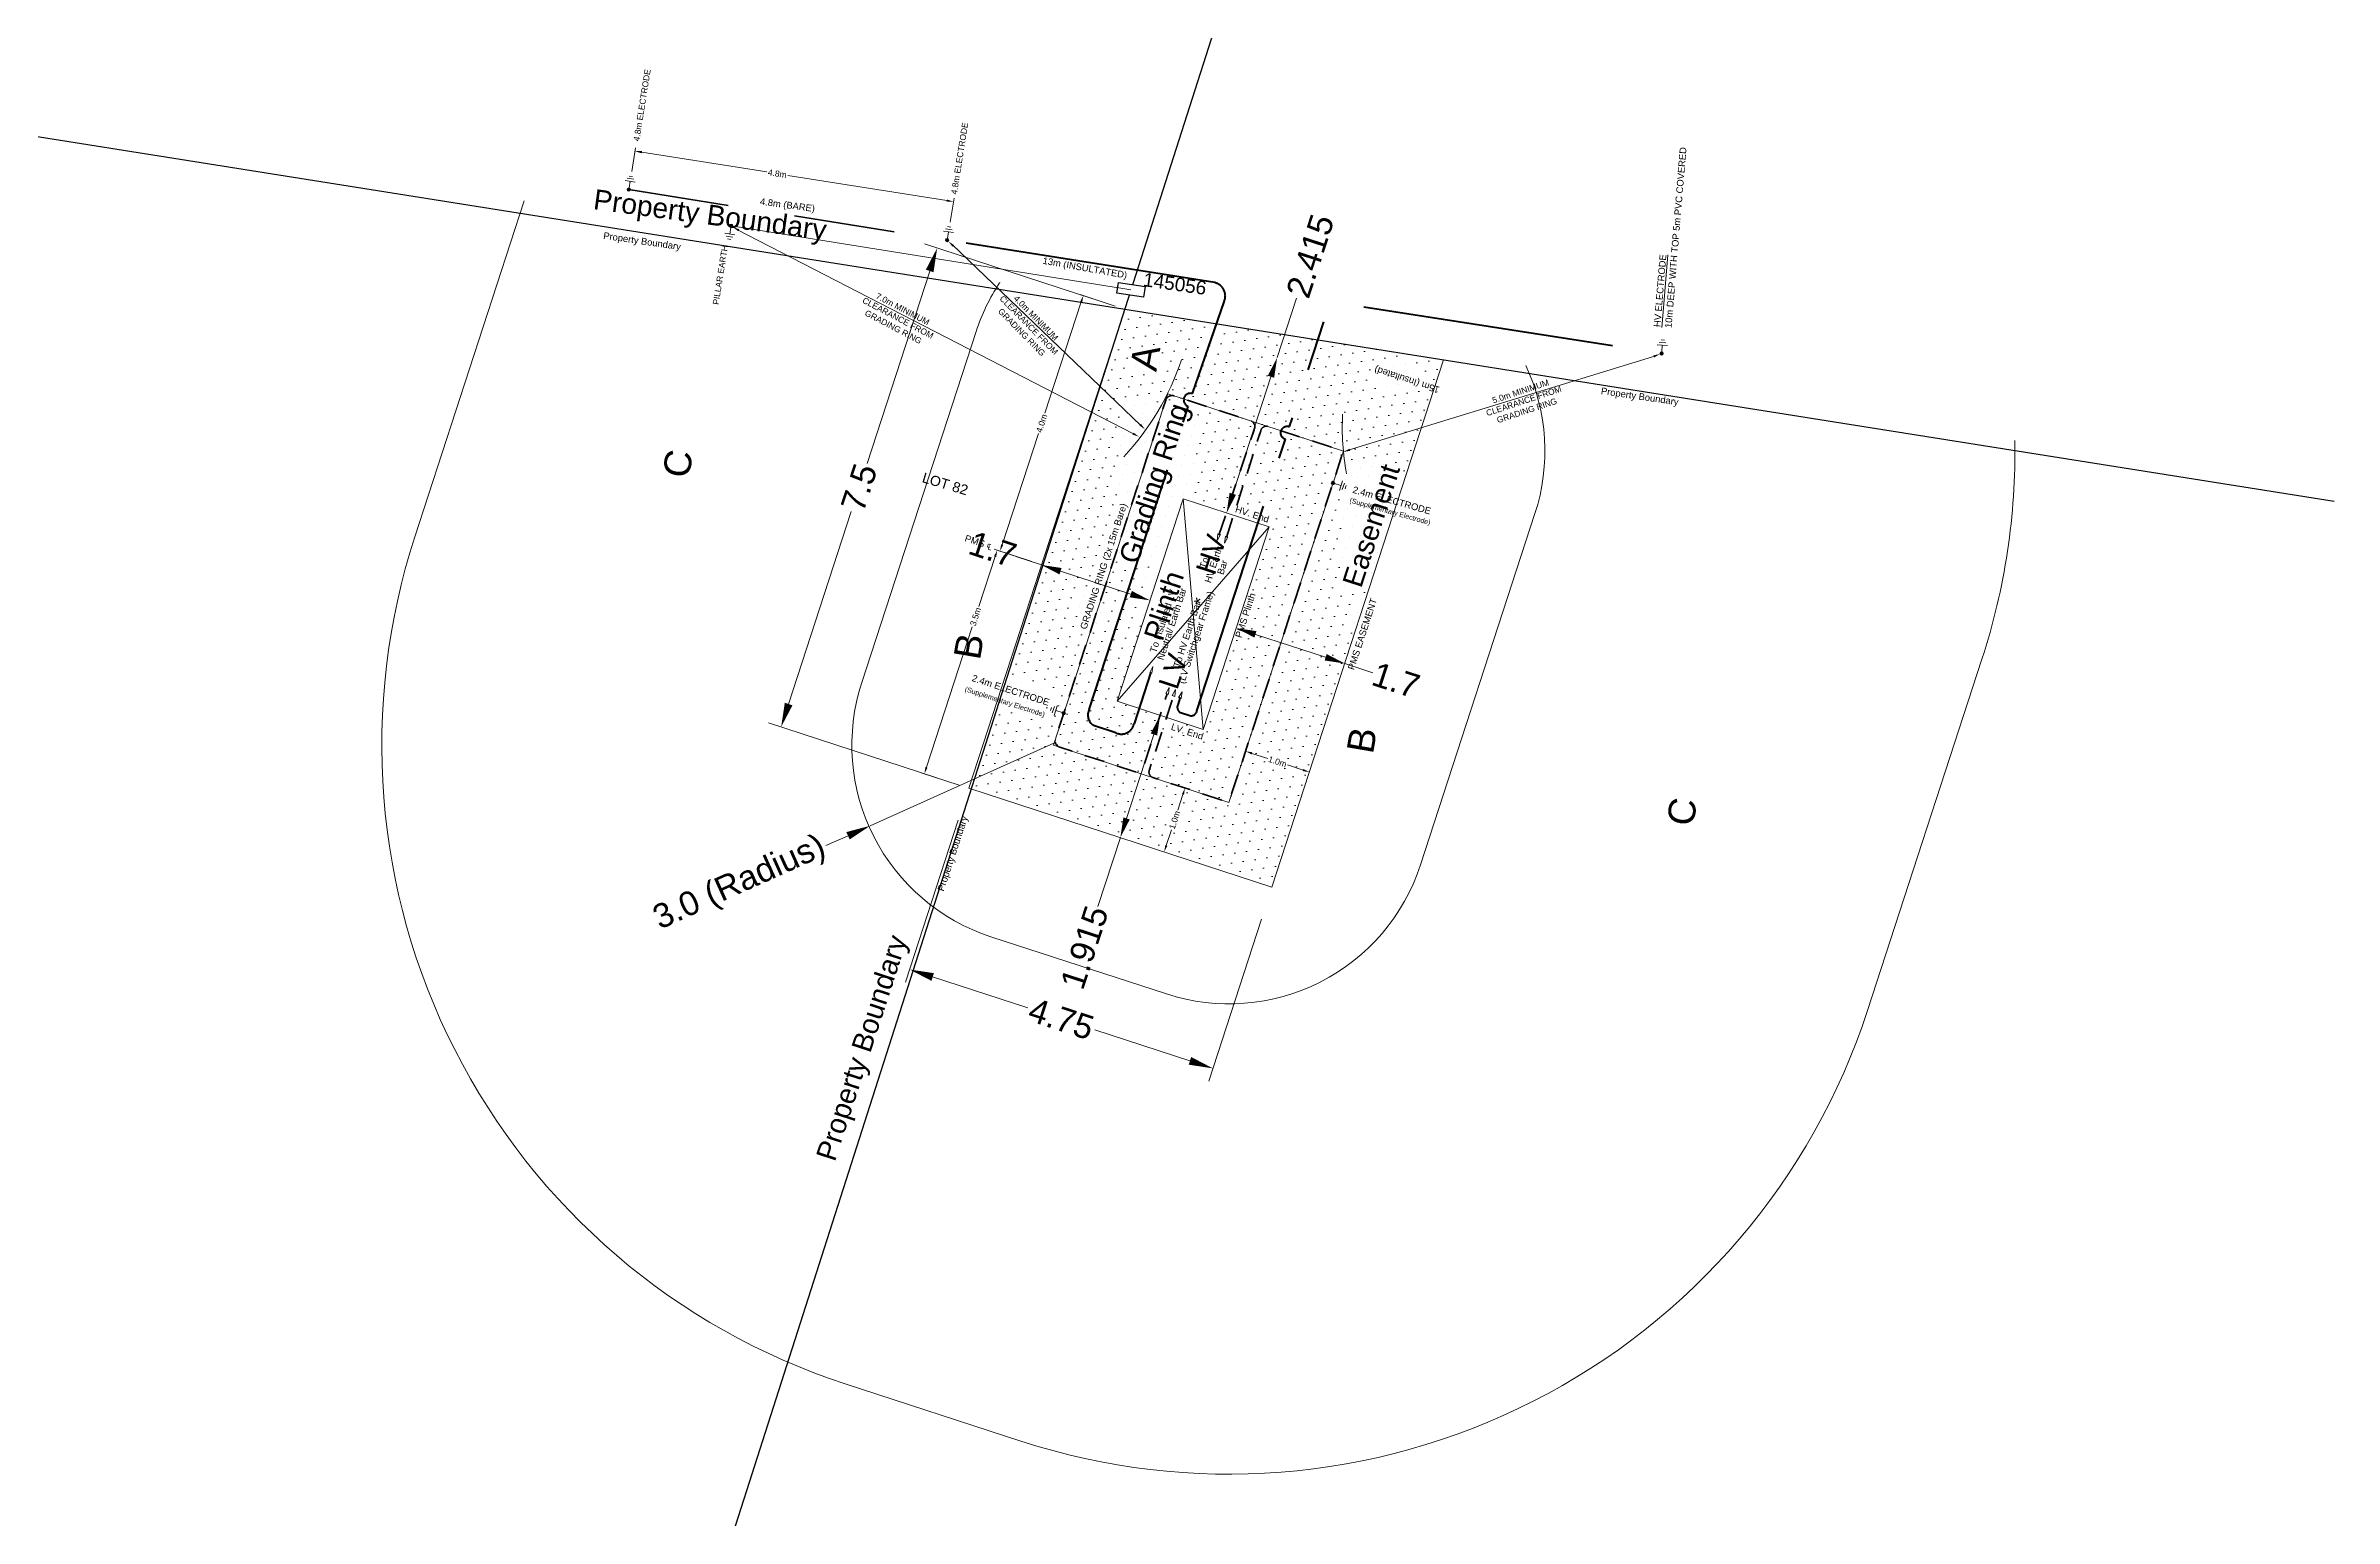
# Model space of a CAD drawing. Header units: metres. Extents: x 268626 to 271256, y 6186812 to 6188765.
# Drawn here: x 270365.61 to 270399.69, y 6187558.88 to 6187580.8 of the extents above; entities that cross this region are included whole.
import ezdxf
from ezdxf.enums import TextEntityAlignment as Align

# ---------------------------------------------------------------- set-up
doc = ezdxf.new("R2010")
doc.units = ezdxf.units.M
doc.linetypes.add('Dash', pattern=[5, 3, -2])
doc.linetypes.add('PHANTOM', pattern=[2.5, 1.25, -0.25, 0.25, -0.25, 0.25, -0.25])
doc.layers.get('0').update_dxf_attribs({"color": 6})
for name, color, linetype, lineweight in [('_User Miscellaneous3', 241, 'Continuous', 13), ('_User Miscellaneous7', 91, 'Continuous', 13), ('_User Miscellaneous9', 65, 'Continuous', 13)]:
    doc.layers.add(name, color=color, linetype=linetype, lineweight=lineweight)
doc.layers.add('Notes', color=7, linetype='Continuous')
doc.styles.add('iecARIAL', font='arial.ttf', dxfattribs={"height": 2})
doc.styles.get("Standard").update_dxf_attribs({"font": 'arial.ttf'})
doc.linetypes.add('Cable E UG', pattern='A,6,-0.5,["E",Standard,S=1.7,R=0,X=0.5,Y=-1],-2.9', length=9.4)
doc.dimstyles.new('1.8mm_1_200 (Easements)', dxfattribs={"dimtxt": 0.36, "dimasz": 0.36, "dimexe": 0.2, "dimexo": 0.4, "dimgap": 0.05, "dimtad": 0, "dimlfac": -1, "dimzin": 12, "dimdsep": 46, "dimtxsty": 'Standard', "dimcen": 1, "dimclrd": 7, "dimclre": 7, "dimclrt": 7, "dimadec": 1, "dimazin": 3, "dimtfac": 1, "dimtmove": 0, "dimatfit": 3, "dimfxl": 1, "dimtolj": 1, "dimtzin": 0, "dimlwd": -1, "dimlwe": -1, "dimarcsym": 0})
doc.dimstyles.new('1.8mm_1_50 (Earthing)', dxfattribs={"dimtxt": 0.09, "dimasz": 0.1, "dimexe": 0.05, "dimexo": 0.15, "dimgap": 0.025, "dimtad": 0, "dimtoh": 1, "dimdec": 3, "dimlfac": -1, "dimzin": 12, "dimdsep": 46, "dimtxsty": 'Standard', "dimcen": 1, "dimclrd": 7, "dimclre": 7, "dimclrt": 7, "dimadec": 3, "dimazin": 2, "dimtfac": 1, "dimtdec": 3, "dimtmove": 0, "dimatfit": 3, "dimfxl": 1, "dimtolj": 1, "dimtzin": 0, "dimlwd": -1, "dimlwe": -1, "dimarcsym": 0})

# ---------------------------------------------------------------- blocks, each defined once
blk = doc.blocks.new('*D259')
at = {"layer": '_User Miscellaneous7', "color": 0, "transparency": 16777216}
for p, q in [((270379.749, 6187573.197), (270379.506, 6187572.453)), ((270380.297, 6187573.124), (270379.732, 6187573.308)), ((270378.726, 6187570.06), (270379.408, 6187572.152)), ((270379.212, 6187569.796), (270378.648, 6187569.98))]:
    blk.add_line(p, q, dxfattribs=at)
for points in [[(270379.733, 6187573.202), (270379.765, 6187573.192), (270379.78, 6187573.292)], [(270378.711, 6187570.065), (270378.742, 6187570.055), (270378.695, 6187569.965)]]:
    blk.add_solid(points, dxfattribs=at)
at = {"layer": 'Defpoints', "color": 0, "transparency": 16777216}
for p in [(270379.78, 6187573.292), (270380.439, 6187573.077), (270379.355, 6187569.75)]:
    blk.add_point(p, dxfattribs=at)
at = {"layer": '_User Miscellaneous7', "color": 0, "transparency": 16777216, "insert": (270379.457, 6187572.302), "char_height": 0.09, "attachment_point": 5, "rotation": 71.9473}
blk.add_mtext('\\A1;3.5m', dxfattribs=at)
blk = doc.blocks.new('*D260')
at = {"layer": '_User Miscellaneous7', "color": 0, "transparency": 16777216}
for p, q in [((270381.031, 6187576.987), (270380.491, 6187575.332)), ((270381.536, 6187576.927), (270381.014, 6187577.097)), ((270379.853, 6187573.374), (270380.392, 6187575.028)), ((270380.297, 6187573.124), (270379.774, 6187573.294))]:
    blk.add_line(p, q, dxfattribs=at)
for points in [[(270381.015, 6187576.992), (270381.046, 6187576.982), (270381.062, 6187577.082)], [(270379.837, 6187573.379), (270379.869, 6187573.369), (270379.822, 6187573.279)]]:
    blk.add_solid(points, dxfattribs=at)
at = {"layer": 'Defpoints', "color": 0, "transparency": 16777216}
for p in [(270381.062, 6187577.082), (270381.679, 6187576.881), (270380.439, 6187573.077)]:
    blk.add_point(p, dxfattribs=at)
at = {"layer": '_User Miscellaneous7', "color": 0, "transparency": 16777216, "insert": (270380.442, 6187575.18), "char_height": 0.09, "attachment_point": 5, "rotation": 71.9473}
blk.add_mtext('\\A1;4.0m', dxfattribs=at)
blk = doc.blocks.new('*D261')
at = {"layer": '_User Miscellaneous7', "color": 0, "transparency": 16777216}
for p, q in [((270382.545, 6187569.656), (270382.469, 6187569.422)), ((270382.297, 6187568.896), (270382.374, 6187569.13))]:
    blk.add_line(p, q, dxfattribs=at)
for points in [[(270382.53, 6187569.662), (270382.561, 6187569.651), (270382.576, 6187569.751)], [(270382.282, 6187568.901), (270382.313, 6187568.891), (270382.266, 6187568.801)]]:
    blk.add_solid(points, dxfattribs=at)
at = {"layer": 'Defpoints', "color": 0, "transparency": 16777216}
for p in [(270382.576, 6187569.751), (270382.576, 6187569.751), (270382.266, 6187568.801)]:
    blk.add_point(p, dxfattribs=at)
at = {"layer": '_User Miscellaneous7', "color": 0, "transparency": 16777216, "insert": (270382.421, 6187569.276), "char_height": 0.09, "attachment_point": 5, "rotation": 71.9473}
blk.add_mtext('\\A1;1.0m', dxfattribs=at)
blk = doc.blocks.new('*D262')
at = {"layer": '_User Miscellaneous7', "color": 0, "transparency": 16777216}
for p, q in [((270383.573, 6187570.268), (270383.807, 6187570.192)), ((270384.334, 6187570.02), (270384.1, 6187570.096))]:
    blk.add_line(p, q, dxfattribs=at)
for points in [[(270383.578, 6187570.284), (270383.568, 6187570.252), (270383.478, 6187570.299)], [(270384.339, 6187570.036), (270384.328, 6187570.004), (270384.429, 6187569.989)]]:
    blk.add_solid(points, dxfattribs=at)
at = {"layer": 'Defpoints', "color": 0, "transparency": 16777216}
for p in [(270383.54, 6187570.489), (270383.478, 6187570.299), (270384.491, 6187570.179)]:
    blk.add_point(p, dxfattribs=at)
at = {"layer": '_User Miscellaneous7', "color": 0, "transparency": 16777216, "insert": (270383.953, 6187570.144), "char_height": 0.09, "attachment_point": 5, "rotation": 341.9473}
blk.add_mtext('\\A1;1.0m', dxfattribs=at)
blk = doc.blocks.new('*D263')
at = {"layer": '_User Miscellaneous7', "color": 0, "transparency": 16777216}
for p, q in [((270374.34, 6187578.929), (270374.396, 6187579.282)), ((270374.487, 6187579.217), (270376.347, 6187578.922)), ((270379.03, 6187578.496), (270376.663, 6187578.871)), ((270379.081, 6187578.176), (270379.137, 6187578.53))]:
    blk.add_line(p, q, dxfattribs=at)
for points in [[(270374.49, 6187579.233), (270374.484, 6187579.2), (270374.388, 6187579.232)], [(270379.033, 6187578.512), (270379.028, 6187578.479), (270379.129, 6187578.48)]]:
    blk.add_solid(points, dxfattribs=at)
at = {"layer": 'Defpoints', "color": 0, "transparency": 16777216}
for p in [(270374.388, 6187579.232), (270374.324, 6187578.83), (270379.065, 6187578.078)]:
    blk.add_point(p, dxfattribs=at)
at = {"layer": '_User Miscellaneous7', "color": 0, "transparency": 16777216, "insert": (270376.505, 6187578.897), "char_height": 0.09, "attachment_point": 5, "rotation": 350.9831}
blk.add_mtext('\\A1;4.8m', dxfattribs=at)
blk = doc.blocks.new('*D304')
at = {"layer": '_User Miscellaneous9', "color": 7, "transparency": 16777216}
for p, q in [((270383.624, 6187572.039), (270384.67, 6187571.698)), ((270384.956, 6187571.605), (270385.375, 6187571.469))]:
    blk.add_line(p, q, dxfattribs=at)
for points in [[(270383.64, 6187572.087), (270383.609, 6187571.992), (270383.339, 6187572.132)], [(270384.686, 6187571.746), (270384.655, 6187571.651), (270384.956, 6187571.605)]]:
    blk.add_solid(points, dxfattribs=at)
at = {"layer": 'Defpoints', "color": 0, "transparency": 16777216}
for p in [(270383.339, 6187572.132), (270384.956, 6187571.605), (270384.956, 6187571.605)]:
    blk.add_point(p, dxfattribs=at)
at = {"layer": '_User Miscellaneous9', "color": 7, "lineweight": 15, "transparency": 16777216, "insert": (270385.718, 6187571.357), "char_height": 0.36, "attachment_point": 5, "rotation": 341.9473}
blk.add_mtext('\\A1;1.7', dxfattribs=at)
blk = doc.blocks.new('*D305')
at = {"layer": '_User Miscellaneous9', "color": 7, "transparency": 16777216}
for p, q in [((270382.113, 6187570.549), (270381.706, 6187569.299)), ((270381.613, 6187569.014), (270381.278, 6187567.988))]:
    blk.add_line(p, q, dxfattribs=at)
for points in [[(270382.066, 6187570.565), (270382.161, 6187570.534), (270382.206, 6187570.835)], [(270381.658, 6187569.315), (270381.753, 6187569.284), (270381.613, 6187569.014)]]:
    blk.add_solid(points, dxfattribs=at)
at = {"layer": 'Defpoints', "color": 0, "transparency": 16777216}
for p in [(270382.206, 6187570.835), (270382.206, 6187570.835), (270381.613, 6187569.014)]:
    blk.add_point(p, dxfattribs=at)
at = {"layer": '_User Miscellaneous9', "color": 7, "lineweight": 15, "transparency": 16777216, "insert": (270381.08, 6187567.378), "char_height": 0.36, "attachment_point": 5, "rotation": 71.9473}
blk.add_mtext('\\A1;1.915', dxfattribs=at)
blk = doc.blocks.new('*D300')
at = {"layer": '_User Miscellaneous9', "color": 7, "transparency": 16777216}
for p, q in [((270380.438, 6187573.072), (270380.056, 6187573.196)), ((270381.769, 6187572.638), (270380.723, 6187572.979))]:
    blk.add_line(p, q, dxfattribs=at)
for points in [[(270380.738, 6187573.027), (270380.707, 6187572.932), (270380.438, 6187573.072)], [(270381.784, 6187572.686), (270381.753, 6187572.591), (270382.054, 6187572.545)]]:
    blk.add_solid(points, dxfattribs=at)
at = {"layer": 'Defpoints', "color": 0, "transparency": 16777216}
for p in [(270380.439, 6187573.077), (270382.054, 6187572.545), (270382.056, 6187572.551)]:
    blk.add_point(p, dxfattribs=at)
at = {"layer": '_User Miscellaneous9', "color": 7, "lineweight": 15, "transparency": 16777216, "insert": (270379.713, 6187573.308), "char_height": 0.36, "attachment_point": 5, "rotation": 341.9473}
blk.add_mtext('\\A1;1.7', dxfattribs=at)
blk = doc.blocks.new('*D301')
at = {"layer": '_User Miscellaneous9', "color": 7, "transparency": 16777216}
for p, q in [((270383.949, 6187576.16), (270384.236, 6187577.042)), ((270383.288, 6187574.132), (270383.856, 6187575.875))]:
    blk.add_line(p, q, dxfattribs=at)
for points in [[(270383.808, 6187575.89), (270383.903, 6187575.859), (270383.949, 6187576.16)], [(270383.24, 6187574.147), (270383.335, 6187574.116), (270383.195, 6187573.846)]]:
    blk.add_solid(points, dxfattribs=at)
at = {"layer": 'Defpoints', "color": 0, "transparency": 16777216}
for p in [(270383.943, 6187576.162), (270383.949, 6187576.16), (270383.189, 6187573.848)]:
    blk.add_point(p, dxfattribs=at)
at = {"layer": '_User Miscellaneous9', "color": 7, "lineweight": 15, "transparency": 16777216, "insert": (270384.441, 6187577.671), "char_height": 0.36, "attachment_point": 5, "rotation": 71.9506}
blk.add_mtext('\\A1;2.415', dxfattribs=at)
blk = doc.blocks.new('*D302')
at = {"layer": '_User Miscellaneous9', "color": 7, "transparency": 16777216}
for p, q in [((270381.204, 6187577.035), (270378.696, 6187577.853)), ((270378.774, 6187577.448), (270377.841, 6187574.584)), ((270376.674, 6187571.002), (270377.607, 6187573.866)), ((270378.88, 6187569.904), (270376.372, 6187570.722))]:
    blk.add_line(p, q, dxfattribs=at)
for points in [[(270378.717, 6187577.467), (270378.831, 6187577.43), (270378.886, 6187577.791)], [(270376.617, 6187571.021), (270376.731, 6187570.983), (270376.562, 6187570.66)]]:
    blk.add_solid(points, dxfattribs=at)
at = {"layer": 'Defpoints', "color": 0, "transparency": 16777216}
for p in [(270381.679, 6187576.881), (270376.562, 6187570.66), (270379.355, 6187569.75)]:
    blk.add_point(p, dxfattribs=at)
at = {"layer": '_User Miscellaneous9', "color": 7, "lineweight": 15, "transparency": 16777216, "insert": (270377.724, 6187574.225), "char_height": 0.36, "attachment_point": 5, "rotation": 71.9529}
blk.add_mtext('\\A1;7.5', dxfattribs=at)
blk = doc.blocks.new('*D303')
at = {"layer": '_User Miscellaneous9', "color": 7, "transparency": 16777216}
for p, q in [((270379.2, 6187569.274), (270378.414, 6187566.86)), ((270383.716, 6187567.802), (270382.93, 6187565.389)), ((270378.818, 6187566.939), (270380.234, 6187566.478)), ((270382.649, 6187565.691), (270381.234, 6187566.152))]:
    blk.add_line(p, q, dxfattribs=at)
for points in [[(270378.837, 6187566.996), (270378.8, 6187566.882), (270378.476, 6187567.05)], [(270382.668, 6187565.748), (270382.631, 6187565.634), (270382.992, 6187565.579)]]:
    blk.add_solid(points, dxfattribs=at)
at = {"layer": 'Defpoints', "color": 0, "transparency": 16777216}
for p in [(270379.355, 6187569.749), (270383.871, 6187568.278), (270378.476, 6187567.05)]:
    blk.add_point(p, dxfattribs=at)
at = {"layer": '_User Miscellaneous9', "color": 7, "lineweight": 15, "transparency": 16777216, "insert": (270380.734, 6187566.315), "char_height": 0.36, "attachment_point": 5, "rotation": 341.9529}
blk.add_mtext('\\A1;4.75', dxfattribs=at)
blk = doc.blocks.new('*D306')
at = {"layer": '_User Miscellaneous9', "color": 7, "transparency": 16777216}
for p, q in [((270380.621, 6187570.422), (270377.886, 6187569.189)), ((270377.23, 6187568.894), (270377.558, 6187569.042))]:
    blk.add_line(p, q, dxfattribs=at)
blk.add_solid([(270377.533, 6187569.096), (270377.583, 6187568.987), (270377.886, 6187569.189)], dxfattribs=at)
at = {"layer": 'Defpoints', "color": 0, "transparency": 16777216}
for p in [(270380.621, 6187570.422), (270377.886, 6187569.189)]:
    blk.add_point(p, dxfattribs=at)
at = {"layer": '_User Miscellaneous9', "color": 7, "lineweight": 15, "transparency": 16777216, "insert": (270375.953, 6187568.319), "char_height": 0.36, "attachment_point": 5, "rotation": 24.251}
blk.add_mtext('\\A1;3.0 (Radius)', dxfattribs=at)
blk = doc.blocks.new('PILLAR_NEW')
blk.add_wipeout([(-2.47, 0.99), (2.47, 0.99), (2.47, -0.99), (-2.47, -0.99)])
at = {"lineweight": -3}
blk.add_lwpolyline([(-2.47, 0.99), (2.47, 0.99), (2.47, -0.99), (-2.47, -0.99)], close=True, dxfattribs=at)
for tag, height, flags, p in [('STREET_CODE', 0.2, 9, (1.5, 0)), ('ASSET_NUM', 2.5, 8, (2, 2)), ('OWNED_BY', 0.2, 9, (1.5, -0.2)), ('OPERATED_BY', 0.2, 9, (1.5, -0.4)), ('STATE', 0.2, 9, (1.5, -0.8)), ('SUPPORT_TYPE', 0.2, 9, (1.5, -1)), ('SUBURB', 0.2, 9, (1.5, -1.8)), ('STREETNAME', 0.2, 9, (1.5, -2)), ('Z', 0.2, 1, (1.5, -2.6)), ('MAINTAINED_BY', 0.2, 9, (1.5, -0.6)), ('USAGE', 0.2, 9, (1.5, -1.2)), ('LEGEND', 0.2, 9, (1.5, -1.4)), ('PARENT', 0.2, 9, (1.5, -1.6)), ('LOCATION', 0.2, 9, (1.5, -2.2)), ('NOTES', 0.2, 9, (1.5, -2.4))]:
    blk.add_attdef(tag, text='', height=height, dxfattribs=dict(flags=flags)).set_placement(p, align=Align.MIDDLE_LEFT)

msp = doc.modelspace()

# ---------------------------------------------------------------- hatches: boundary and pattern name
at = {"layer": '_User Miscellaneous7'}
h = msp.add_hatch(color=256, dxfattribs=at)
h.dxf.hatch_style = 1
h.paths.add_polyline_path([(270374.2688, 6187578.6641, 1), (270374.3181, 6187578.6562, 1)])
h = msp.add_hatch(color=256, dxfattribs=at)
h.dxf.hatch_style = 1
h.paths.add_polyline_path([(270374.2688, 6187578.6641, 1), (270374.3181, 6187578.6562, 1)])
h = msp.add_hatch(color=256, dxfattribs=at)
h.dxf.hatch_style = 1
h.paths.add_polyline_path([(270375.7936, 6187578.1244, -1), (270375.843, 6187578.1166, -1)])
h = msp.add_hatch(color=256, dxfattribs=at)
h.dxf.hatch_style = 1
h.paths.add_polyline_path([(270375.7936, 6187578.1244, -1), (270375.843, 6187578.1166, -1)])
h = msp.add_hatch(color=256, dxfattribs=at)
h.dxf.hatch_style = 1
h.paths.add_polyline_path([(270379.0094, 6187577.9114, 1), (270379.0588, 6187577.9036, 1)])
h = msp.add_hatch(color=256, dxfattribs=at)
h.dxf.hatch_style = 1
h.paths.add_polyline_path([(270379.0094, 6187577.9114, 1), (270379.0588, 6187577.9036, 1)])
at = {"layer": '_User Miscellaneous7', "transparency": 33554534}
h = msp.add_hatch(dxfattribs=at)
h.set_pattern_fill('DOTS', color=256, scale=0.1, angle=71.94732)
h.set_pattern_definition([(71.9473, (270384.93442, 6187574.76765), (-0.1263374, 0.1246628), [0, -0.15875])])
h.paths.add_polyline_path([(270381.6789, 6187576.8805), (270379.3547, 6187569.7497), (270383.8709, 6187568.2777), (270386.4133, 6187576.127)])
h.paths.add_polyline_path([(270381.5645, 6187571.0436), (270382.5468, 6187574.0576), (270383.8304, 6187573.6392), (270382.848, 6187570.6253)], flags=16)
edge = h.paths.add_edge_path(flags=0)
edge.add_arc((270382.7749, 6187572.5791), 0.005, 161.94732, 341.94732)
edge.add_arc((270382.7749, 6187572.5791), 0.005, 341.94732, 521.94732)
at = {"layer": '_User Miscellaneous7'}
h = msp.add_hatch(color=256, dxfattribs=at)
h.dxf.hatch_style = 1
h.paths.add_polyline_path([(270389.6479, 6187576.2218, 1), (270389.6978, 6187576.2177, 1)])
h = msp.add_hatch(color=256, dxfattribs=at)
h.dxf.hatch_style = 1
h.paths.add_polyline_path([(270389.6479, 6187576.2218, 1), (270389.6978, 6187576.2177, 1)])
h = msp.add_hatch(color=256, dxfattribs=at)
h.dxf.hatch_style = 1
h.paths.add_polyline_path([(270384.7717, 6187574.2685, -1), (270384.7872, 6187574.3161, -1)])
h = msp.add_hatch(color=256, dxfattribs=at)
h.dxf.hatch_style = 1
h.paths.add_polyline_path([(270384.7717, 6187574.2685, -1), (270384.7872, 6187574.3161, -1)])
h = msp.add_hatch(dxfattribs=at)
h.set_pattern_fill('ANGLE', color=256, angle=71.94732)
h.set_pattern_definition([(71.95, (270383.248, 6187572.7404), (-6.641, 2.1646), [5.08, -1.905]), (161.95, (270383.248, 6187572.7404), (-2.1646, -6.641), [5.08, -1.905])])
h.paths.add_polyline_path([(270383.0658, 6187573.5361), (270383.1038, 6187573.5237), (270383.0538, 6187573.4349)])
h = msp.add_hatch(dxfattribs=at)
h.set_pattern_fill('ANGLE', color=256, angle=71.94732)
h.set_pattern_definition([(71.95, (270383.359, 6187572.704), (-6.641, 2.1646), [5.08, -1.905]), (161.95, (270383.359, 6187572.704), (-2.1646, -6.641), [5.08, -1.905])])
h.paths.add_polyline_path([(270383.1769, 6187573.4994), (270383.2149, 6187573.487), (270383.1649, 6187573.3981)])
h = msp.add_hatch(dxfattribs=at)
h.set_pattern_fill('ANGLE', color=256, angle=71.94732)
h.set_pattern_definition([(71.95, (270382.9395, 6187572.864), (-6.641, 2.1646), [5.08, -1.905]), (161.95, (270382.9395, 6187572.864), (-2.1646, -6.641), [5.08, -1.905])])
h.paths.add_polyline_path([(270382.0444, 6187571.4732), (270382.0824, 6187571.4608), (270382.0944, 6187571.562)])
h = msp.add_hatch(dxfattribs=at)
h.set_pattern_fill('ANGLE', color=256, angle=71.94732)
h.set_pattern_definition([(71.95, (270383.186, 6187572.55), (-6.641, 2.1646), [5.08, -1.905]), (161.95, (270383.186, 6187572.55), (-2.1646, -6.641), [5.08, -1.905])])
h.paths.add_polyline_path([(270382.2911, 6187571.1592), (270382.3291, 6187571.1468), (270382.3411, 6187571.2481)])
h = msp.add_hatch(dxfattribs=at)
h.set_pattern_fill('ANGLE', color=256, angle=71.94732)
h.set_pattern_definition([(71.95, (270383.281, 6187572.519), (-6.641, 2.1646), [5.08, -1.905]), (161.95, (270383.281, 6187572.519), (-2.1646, -6.641), [5.08, -1.905])])
h.paths.add_polyline_path([(270382.3862, 6187571.1282), (270382.4242, 6187571.1158), (270382.4362, 6187571.2171)])
h = msp.add_hatch(dxfattribs=at)
h.set_pattern_fill('ANGLE', color=256, angle=71.94732)
h.set_pattern_definition([(71.95, (270383.3764, 6187572.488), (-6.641, 2.1646), [5.08, -1.905]), (161.95, (270383.3764, 6187572.488), (-2.1646, -6.641), [5.08, -1.905])])
h.paths.add_polyline_path([(270382.4812, 6187571.0972), (270382.5193, 6187571.0848), (270382.5312, 6187571.1861)])
h = msp.add_hatch(color=256, dxfattribs=at)
h.dxf.hatch_style = 1
h.paths.add_polyline_path([(270380.7626, 6187570.8423, 1), (270380.7781, 6187570.8898, 1)])
h = msp.add_hatch(color=256, dxfattribs=at)
h.dxf.hatch_style = 1
h.paths.add_polyline_path([(270380.7626, 6187570.8423, 1), (270380.7781, 6187570.8898, 1)])

# ---------------------------------------------------------------- linework, layer by layer
at = {"layer": '_User Miscellaneous3', "lineweight": 15}
msp.add_lwpolyline([(270383.8709, 6187568.2778), (270379.3547, 6187569.7498), (270381.6789, 6187576.8806), (270386.4231, 6187576.1269)], close=True, dxfattribs=at)
at = {"layer": '_User Miscellaneous3', "lineweight": 15, "flags": 128}
msp.add_lwpolyline([(270382.5469, 6187574.0576), (270382.5469, 6187574.0576), (270381.5645, 6187571.0437), (270382.848, 6187570.6253), (270383.8304, 6187573.6393)], close=True, dxfattribs=at)
at = {"layer": '_User Miscellaneous7'}
for p, q in [((270374.3871, 6187578.7719), (270374.239, 6187578.7954)), ((270374.3683, 6187578.8128), (270374.2695, 6187578.8285)), ((270374.2974, 6187578.6848), (270374.313, 6187578.7836)), ((270374.3495, 6187578.8538), (270374.3001, 6187578.8616)), ((270375.8728, 6187577.9853), (270375.7246, 6187578.0088)), ((270375.8422, 6187577.9522), (270375.7435, 6187577.9678)), ((270375.8117, 6187577.9191), (270375.7623, 6187577.9269)), ((270375.8144, 6187578.0958), (270375.7987, 6187577.997)), ((270379.1277, 6187578.0192), (270378.9796, 6187578.0427)), ((270379.1089, 6187578.0602), (270379.0102, 6187578.0759)), ((270379.038, 6187577.9322), (270379.0537, 6187578.031)), ((270379.0901, 6187578.1011), (270379.0407, 6187578.109)), ((270389.7579, 6187576.3381), (270389.6084, 6187576.3505)), ((270389.7361, 6187576.3776), (270389.6365, 6187576.3858)), ((270389.7143, 6187576.417), (270389.6645, 6187576.4212)), ((270389.6749, 6187576.2447), (270389.6832, 6187576.3443)), ((270384.8033, 6187574.2846), (270384.8983, 6187574.2536)), ((270384.9216, 6187574.3249), (270384.8751, 6187574.1823)), ((270384.9495, 6187574.2895), (270384.9185, 6187574.1944)), ((270384.9774, 6187574.2541), (270384.9619, 6187574.2066)), ((270383.8304, 6187573.6393), (270382.848, 6187570.6253)), ((270383.0658, 6187573.5361), (270383.0538, 6187573.4349)), ((270383.1038, 6187573.5237), (270383.0538, 6187573.4349)), ((270383.0658, 6187573.5361), (270383.1038, 6187573.5237)), ((270383.1769, 6187573.4994), (270383.1649, 6187573.3981)), ((270383.2149, 6187573.487), (270383.1649, 6187573.3981)), ((270383.1769, 6187573.4994), (270383.2149, 6187573.487)), ((270382.0539, 6187571.4701), (270382.0944, 6187571.562)), ((270382.0824, 6187571.4608), (270382.0944, 6187571.562)), ((270382.2911, 6187571.1592), (270382.3411, 6187571.2481)), ((270382.2911, 6187571.1592), (270382.3291, 6187571.1468)), ((270382.3291, 6187571.1468), (270382.3411, 6187571.2481)), ((270382.3862, 6187571.1282), (270382.4362, 6187571.2171)), ((270382.3862, 6187571.1282), (270382.4242, 6187571.1158)), ((270382.4242, 6187571.1158), (270382.4362, 6187571.2171)), ((270382.4812, 6187571.0972), (270382.5312, 6187571.1861)), ((270382.5193, 6187571.0848), (270382.5312, 6187571.1861)), ((270380.588, 6187570.9518), (270380.5725, 6187570.9042)), ((270380.6314, 6187570.9639), (270380.6004, 6187570.8689)), ((270380.6748, 6187570.9761), (270380.6283, 6187570.8335)), ((270380.7466, 6187570.8738), (270380.6515, 6187570.9048)), ((270382.4812, 6187571.0972), (270382.5193, 6187571.0848))]:
    msp.add_line(p, q, dxfattribs=at)
at = {"layer": '_User Miscellaneous7', "color": 7}
for p, q in [((270379.107, 6187577.8415), (270381.9202, 6187575.146)), ((270385.0046, 6187574.7807), (270389.6023, 6187576.1901))]:
    msp.add_line(p, q, dxfattribs=at)
at = {"layer": '_User Miscellaneous7', "linetype": 'Dash', "lineweight": 35, "ltscale": 0.5}
msp.add_lwpolyline([(270374.2934, 6187578.6598), (270379.0094, 6187577.9114)], dxfattribs=at)
at = {"layer": '_User Miscellaneous7', "linetype": 'PHANTOM', "lineweight": 40, "ltscale": 3}
msp.add_lwpolyline([(270382.0695, 6187571.4777), (270381.8168, 6187570.7095, -0.4889552), (270381.5481, 6187570.5733), (270381.2116, 6187570.6829, -0.3704638), (270381.15, 6187570.9226), (270382.6247, 6187575.432, -1), (270382.6867, 6187575.6222), (270383.1577, 6187576.9912, 0.4739973), (270383.0198, 6187577.2748), (270379.0341, 6187577.9075)], format="xyb", dxfattribs=at)
at = {"layer": '_User Miscellaneous7', "linetype": 'PHANTOM', "lineweight": 40, "ltscale": 3, "flags": 128}
msp.add_lwpolyline([(270382.5045, 6187571.1058), (270382.469, 6187570.9924, 0.3198329), (270382.4929, 6187570.8817), (270382.6619, 6187570.8267, 0.3767877), (270382.7541, 6187570.902), (270384.0711, 6187574.9428, -1), (270384.1331, 6187575.1329), (270384.6536, 6187576.73, -0.4973204), (270385.1647, 6187576.9284), (270389.6698, 6187576.2236)], format="xyb", dxfattribs=at)
at = {"layer": '_User Miscellaneous7', "lineweight": 15}
msp.add_lwpolyline([(270383.8709, 6187568.2778), (270379.3547, 6187569.7498), (270381.6789, 6187576.8806), (270386.4231, 6187576.1269)], close=True, dxfattribs=at)
at = {"layer": '_User Miscellaneous7', "linetype": 'Dash', "lineweight": 35, "ltscale": 0.1, "flags": 128}
for points in [[(270383.082, 6187573.5182), (270383.605, 6187575.0858, 0.5567882), (270383.5193, 6187575.2274), (270382.4149, 6187575.5889, 0.4142136), (270382.2888, 6187575.5248), (270380.6464, 6187570.4857, 0.4142136), (270380.7105, 6187570.3597), (270381.8185, 6187569.9985, 0.4519611), (270381.9556, 6187570.0655), (270382.3101, 6187571.153)], [(270383.1931, 6187573.4827), (270383.703, 6187575.0678, -0.4903348), (270383.83, 6187575.1277), (270384.8394, 6187574.7987, -0.4142136), (270384.9034, 6187574.6726), (270383.261, 6187569.6335, -0.4142136), (270383.135, 6187569.5694), (270382.0946, 6187569.9085, -0.4417859), (270382.0488, 6187570.0286), (270382.4052, 6187571.122)]]:
    msp.add_lwpolyline(points, format="xyb", dxfattribs=at)
at = {"layer": '_User Miscellaneous7', "lineweight": 15, "flags": 128}
msp.add_lwpolyline([(270382.5469, 6187574.0576), (270382.5469, 6187574.0576), (270381.5645, 6187571.0437), (270382.848, 6187570.6253), (270383.8304, 6187573.6393)], close=True, dxfattribs=at)
at = {"layer": '_User Miscellaneous7'}
for centre in [(270374.2935, 6187578.6602), (270375.8183, 6187578.1205), (270379.0341, 6187577.9075), (270389.6728, 6187576.2198), (270384.7795, 6187574.2923), (270380.7704, 6187570.866)]:
    msp.add_circle(centre, 0.025, dxfattribs=at)
at = {"layer": '_User Miscellaneous7', "color": 7, "lineweight": 15, "ltscale": 10}
for centre, radius, start, end in [((270378.8049, 6187577.3609), 3.9179, 316.89162, 341.61158), ((270388.7287, 6187575.1166), 3.811, 176.95212, 190.36528)]:
    msp.add_arc(centre, radius, start, end, dxfattribs=at)
at = {"layer": '_User Miscellaneous7', "color": 7}
for points in [[(270375.9401, 6187578.0695), (270375.9253, 6187578.0396), (270375.843, 6187578.0988)], [(270379.1363, 6187577.8337), (270379.1134, 6187577.8095), (270379.0521, 6187577.8902)], [(270389.5485, 6187576.1909), (270389.561, 6187576.16), (270389.6475, 6187576.2129)], [(270381.8088, 6187575.0428), (270381.7933, 6187575.0133), (270381.8896, 6187574.9815)], [(270381.9197, 6187575.1729), (270381.8965, 6187575.149), (270381.9799, 6187575.0913)], [(270385.0253, 6187574.8029), (270385.0358, 6187574.7712), (270384.9356, 6187574.7557)]]:
    msp.add_solid(points, dxfattribs=at)
at = {"layer": '_User Miscellaneous9'}
for p, q in [((270382.848, 6187570.6253), (270382.5469, 6187574.0576)), ((270381.5645, 6187571.0437), (270383.8304, 6187573.6393)), ((270383.8304, 6187573.6393), (270382.848, 6187570.6253))]:
    msp.add_line(p, q, dxfattribs=at)
at = {"layer": '_User Miscellaneous9', "ltscale": 0.15, "flags": 128}
for points in [[(270394.9332, 6187574.9245, -0.082878), (270394.4422, 6187571.6688), (270392.7378, 6187566.4395, -0.4142136), (270380.1311, 6187560.0307), (270377.5165, 6187560.8829, -0.4142136), (270371.1077, 6187573.4896), (270372.7377, 6187578.4905)], [(270387.6504, 6187576.0418, -0.1906945), (270387.7868, 6187573.838), (270386.0824, 6187568.6088, -0.4142136), (270382.3004, 6187566.6861), (270379.6857, 6187567.5383, -0.4142136), (270377.7631, 6187571.3203), (270379.4675, 6187576.5496, -0.0671326), (270379.8157, 6187577.272, -0.0002554), (270379.8174, 6187577.2746, -0.0002554)]]:
    msp.add_lwpolyline(points, format="xyb", dxfattribs=at)
at = {"layer": '_User Miscellaneous9', "linetype": 'Cable E UG', "ltscale": 0.15, "flags": 128}
msp.add_lwpolyline([(270383.23, 6187569.5384), (270380.6154, 6187570.3906), (270382.3198, 6187575.6199), (270384.9344, 6187574.7677)], close=True, dxfattribs=at)
at = {"layer": '_User Miscellaneous9', "flags": 128}
msp.add_lwpolyline([(270382.5469, 6187574.0576), (270382.5469, 6187574.0576), (270381.5645, 6187571.0437), (270382.848, 6187570.6253), (270383.8304, 6187573.6393)], close=True, dxfattribs=at)
at = {"layer": 'Notes', "color": 1}
for p, q in [((270387.1427, 6187593.9399), (270366.1429, 6187528.373)), ((270346.666, 6187582.4388), (270399.6879, 6187574.021))]:
    msp.add_line(p, q, dxfattribs=at)

# ---------------------------------------------------------------- texts
at = {"layer": '_User Miscellaneous7', "color": 7, "style": 'iecARIAL'}
for s, insert, char_height, attachment_point, rotation in [('4.8m ELECTRODE', (270374.407, 6187579.3811), 0.09, 4, 80.98309), ('4.8m ELECTRODE', (270379.135, 6187578.5904), 0.09, 4, 80.98309), ('{\\LHV ELECTRODE\\P}10m DEEP WITH TOP 5m PVC COVERED', (270389.6883, 6187576.6071), 0.1, 4, 85.25384), ('PILLAR EARTH', (270375.7268, 6187577.8313), 0.09, 6, 80.98309), ('2.4m ELECTRODE', (270386.2351, 6187573.8703), 0.1, 6, 344.27816), ('(Supplementary Electrode)', (270386.2261, 6187573.6904), 0.075, 6, 344.27816), ('(Supplementary Electrode)', (270379.2987, 6187571.2192), 0.075, 4, 341.94732), ('2.4m ELECTRODE', (270379.4083, 6187571.3949), 0.1, 4, 341.94732)]:
    msp.add_mtext(s, dxfattribs=dict(at, insert=insert, char_height=char_height, attachment_point=attachment_point, rotation=rotation))
at = {"layer": '_User Miscellaneous7', "color": 7, "attachment_point": 5, "line_spacing_factor": 0.84}
for s, insert, char_height, rotation in [('4.8m (BARE)', (270376.6552, 6187578.4157), 0.1, 352.34945), ('Property Boundary', (270374.4904, 6187577.8788), 0.1, 351.6959), ('13m (INSULTATED)', (270381.0836, 6187577.4803), 0.1, 349.97293), ('15m (Insultated)', (270385.8837, 6187575.8437), 0.1, 161.94732), ('Property Boundary', (270389.3455, 6187575.567), 0.1, 351.6959), ('LOT 82 ', (270379.0053, 6187574.2787), 0.15, 343.28352), ('GRADING RING (2x 15m Bare)', (270381.3766, 6187573.0487), 0.1, 71.94732), ('HV. End', (270383.5762, 6187573.8273), 0.1, 341.94732), ('PMS {\\fISOCPEUR|b0|i0|c0|p34;℄}', (270379.4939, 6187573.4085), 0.1, 341.94732), ('To\\P HV Earth\\P Bar', (270382.9937, 6187573.0618), 0.1, 71.94732), ('To Insulated LV \\PNeutral/ Earth Bar', (270382.3141, 6187572.2156), 0.1, 71.94732), ('To HV Earth Bar\\P(LV Switchgear Frame)', (270382.6868, 6187572.0111), 0.1, 71.94732), ('PMS Plinth', (270383.4748, 6187572.3219), 0.1, 71.94732), ('PMS EASEMENT', (270385.2174, 6187572.044), 0.1, 71.94732), ('LV. End', (270382.6103, 6187570.5922), 0.1, 341.94732), ('Property Boundary', (270379.1297, 6187568.7713), 0.1, 71.94732)]:
    msp.add_mtext(s, dxfattribs=dict(at, insert=insert, char_height=char_height, rotation=rotation))
at = {"layer": '_User Miscellaneous7', "color": 7, "char_height": 0.09, "attachment_point": 5}
for s, insert, rotation in [('\\A1;7.0m MINIMUM\\PCLEARANCE FROM \\PGRADING RING', (270378.302, 6187576.7481), 332.26018), ('\\A1;4.0m MINIMUM\\PCLEARANCE FROM \\PGRADING RING', (270380.2502, 6187576.6421), 314.55642), ('\\A1;5.0m MINIMUM\\PCLEARANCE FROM \\PGRADING RING', (270387.6197, 6187575.5133), 18.30955)]:
    msp.add_mtext(s, dxfattribs=dict(at, insert=insert, rotation=rotation))
at = {"layer": '_User Miscellaneous9', "color": 7}
for s, height, rotation, p in [('Property Boundary', 0.3, 352.35822, (270373.7534, 6187578.3707)), ('A', 0.4, 80.30617, (270382.148, 6187575.9389)), ('Grading Ring', 0.3, 71.94844, (270381.8694, 6187573.0683)), ('C', 0.4, 80.30617, (270375.1857, 6187574.3483)), ('Easement', 0.3, 71.94844, (270385.1975, 6187572.7151)), ('LV           HV', 0.3, 71.94844, (270382.4599, 6187571.2005)), ('Plinth', 0.3, 71.94844, (270382.242, 6187571.9226)), ('B', 0.4, 80.30617, (270379.5219, 6187571.6441)), ('B', 0.4, 80.30617, (270385.3739, 6187570.2462)), ('C', 0.4, 80.30617, (270390.1385, 6187569.1673)), ('Property Boundary', 0.3, 71.94844, (270377.3607, 6187564.1776))]:
    msp.add_text(s, height=height, rotation=rotation, dxfattribs=at).set_placement(p)
at = {"layer": '_User Miscellaneous9', "color": 7, "insert": (270382.7749, 6187572.5792), "char_height": 0.2, "attachment_point": 5, "rotation": 161.94732}
msp.add_mtext('*', dxfattribs=at)

# ---------------------------------------------------------------- dimensions: what is measured, and where the dimension line sits
at = {"layer": '_User Miscellaneous7', "color": 7}
for base, p1, p2, angle, text, override, picture, middle in [((270374.3883, 6187579.2324), (270379.0651, 6187578.0775), (270374.3244, 6187578.8298), 170.98309, '4.8m', {"dimexo": 0.1, "dimclrd": 0, "dimclre": 0, "dimclrt": 0}, '*D263', (270376.5049, 6187578.8965)), ((270381.0615, 6187577.0818), (270380.4394, 6187573.0775), (270381.6789, 6187576.8806), 71.94732, '4.0m', {"dimclrd": 0, "dimclre": 0, "dimclrt": 0}, '*D260', (270380.4417, 6187575.1803)), ((270379.78, 6187573.2924), (270379.3547, 6187569.7498), (270380.4394, 6187573.0775), 71.94732, '3.5m', {"dimclrd": 0, "dimclre": 0, "dimclrt": 0}, '*D259', (270379.4573, 6187572.3022)), ((270383.4779, 6187570.2991), (270384.4907, 6187570.1793), (270383.5399, 6187570.4892), 161.94732, '1.0m', {"dimse1": 1, "dimse2": 1, "dimclrd": 0, "dimclre": 0, "dimclrt": 0}, '*D262', (270383.9533, 6187570.1441)), ((270382.5764, 6187569.7515), (270382.2665, 6187568.8007), (270382.5764, 6187569.7515), 71.94732, '1.0m', {"dimse1": 1, "dimse2": 1, "dimclrd": 0, "dimclre": 0, "dimclrt": 0}, '*D261', (270382.4214, 6187569.2761))]:
    dim = msp.add_linear_dim(base=base, p1=p1, p2=p2, angle=angle, text=text, dimstyle='1.8mm_1_50 (Earthing)', override=override, dxfattribs=at)
    dim.commit()
    dim.dimension.update_dxf_attribs({"geometry": picture, "text_midpoint": middle, "dimtype": 160})
at = {"layer": '_User Miscellaneous9', "lineweight": 15}
for base, p1, p2, angle, text, picture, middle in [((270383.9487, 6187576.16), (270383.1886, 6187573.8485), (270383.9426, 6187576.162), 71.95059, '2.415', '*D301', (270384.4411, 6187577.6711)), ((270382.2063, 6187570.8345), (270381.6128, 6187569.0138), (270382.2063, 6187570.8345), 71.94732, '1.915', '*D305', (270381.0796, 6187567.3776))]:
    dim = msp.add_linear_dim(base=base, p1=p1, p2=p2, angle=angle, text=text, dimstyle='1.8mm_1_200 (Easements)', override={"dimasz": 0.3, "dimse1": 1, "dimse2": 1}, dxfattribs=at)
    dim.commit()
    dim.dimension.update_dxf_attribs({"geometry": picture, "text_midpoint": middle, "dimtype": 161})
dim = msp.add_aligned_dim(p1=(270381.6789, 6187576.8806), p2=(270379.3555, 6187569.7496), distance=-2.9375, dimstyle='1.8mm_1_200 (Easements)', override={"dimexo": 0.5}, dxfattribs=at)
dim.commit()
dim.dimension.update_dxf_attribs({"geometry": '*D302', "text_midpoint": (270377.7242, 6187574.2251)})
for base, p1, p2, picture, middle in [((270382.0539, 6187572.5453), (270380.4394, 6187573.0775), (270382.0557, 6187572.5507), '*D300', (270379.713, 6187573.3083)), ((270384.9555, 6187571.6055), (270383.3392, 6187572.1323), (270384.9555, 6187571.6055), '*D304', (270385.7184, 6187571.3568))]:
    dim = msp.add_linear_dim(base=base, p1=p1, p2=p2, angle=341.94732, dimstyle='1.8mm_1_200 (Easements)', override={"dimasz": 0.3, "dimse1": 1, "dimse2": 1}, dxfattribs=at)
    dim.commit()
    dim.dimension.update_dxf_attribs({"geometry": picture, "text_midpoint": middle, "dimtype": 161})
dim = msp.add_radius_dim(center=(270380.6214, 6187570.4216), mpoint=(270377.8861, 6187569.1894), text='3.0 (Radius)', dimstyle='1.8mm_1_200 (Easements)', dxfattribs=at)
dim.commit()
dim.dimension.update_dxf_attribs({"geometry": '*D306', "text_midpoint": (270375.9532, 6187568.3186)})
dim = msp.add_aligned_dim(p1=(270383.8709, 6187568.2778), p2=(270379.3553, 6187569.7491), distance=2.8383, text='4.75', dimstyle='1.8mm_1_200 (Easements)', override={"dimexo": 0.5}, dxfattribs=at)
dim.commit()
dim.dimension.update_dxf_attribs({"geometry": '*D303', "text_midpoint": (270380.7338, 6187566.3148)})

# ---------------------------------------------------------------- next in the draw order: block references
at = {"layer": '_User Miscellaneous7'}
ref = msp.add_blockref('PILLAR_NEW', (270381.7712, 6187577.1679), dxfattribs=dict(at, xscale=0.08108429464096047, yscale=0.08108429464096047, zscale=0.08108429464096047, rotation=351.8814456027798))
ref.add_attrib('ASSET_NUM', '145056', dxfattribs={"layer": '0', "height": 0.20271, "rotation": 351.88145}).set_placement((270381.9574, 6187577.3248), align=Align.MIDDLE_LEFT)

# ---------------------------------------------------------------- next in the draw order: linework, layer by layer
msp.add_line((270375.8183, 6187578.1205), (270381.7712, 6187577.1679), dxfattribs=at)
at = {"layer": '_User Miscellaneous7', "color": 7}
msp.add_line((270375.9036, 6187578.0672), (270381.8076, 6187575.0266), dxfattribs=at)

doc.saveas('drawing.dxf')
